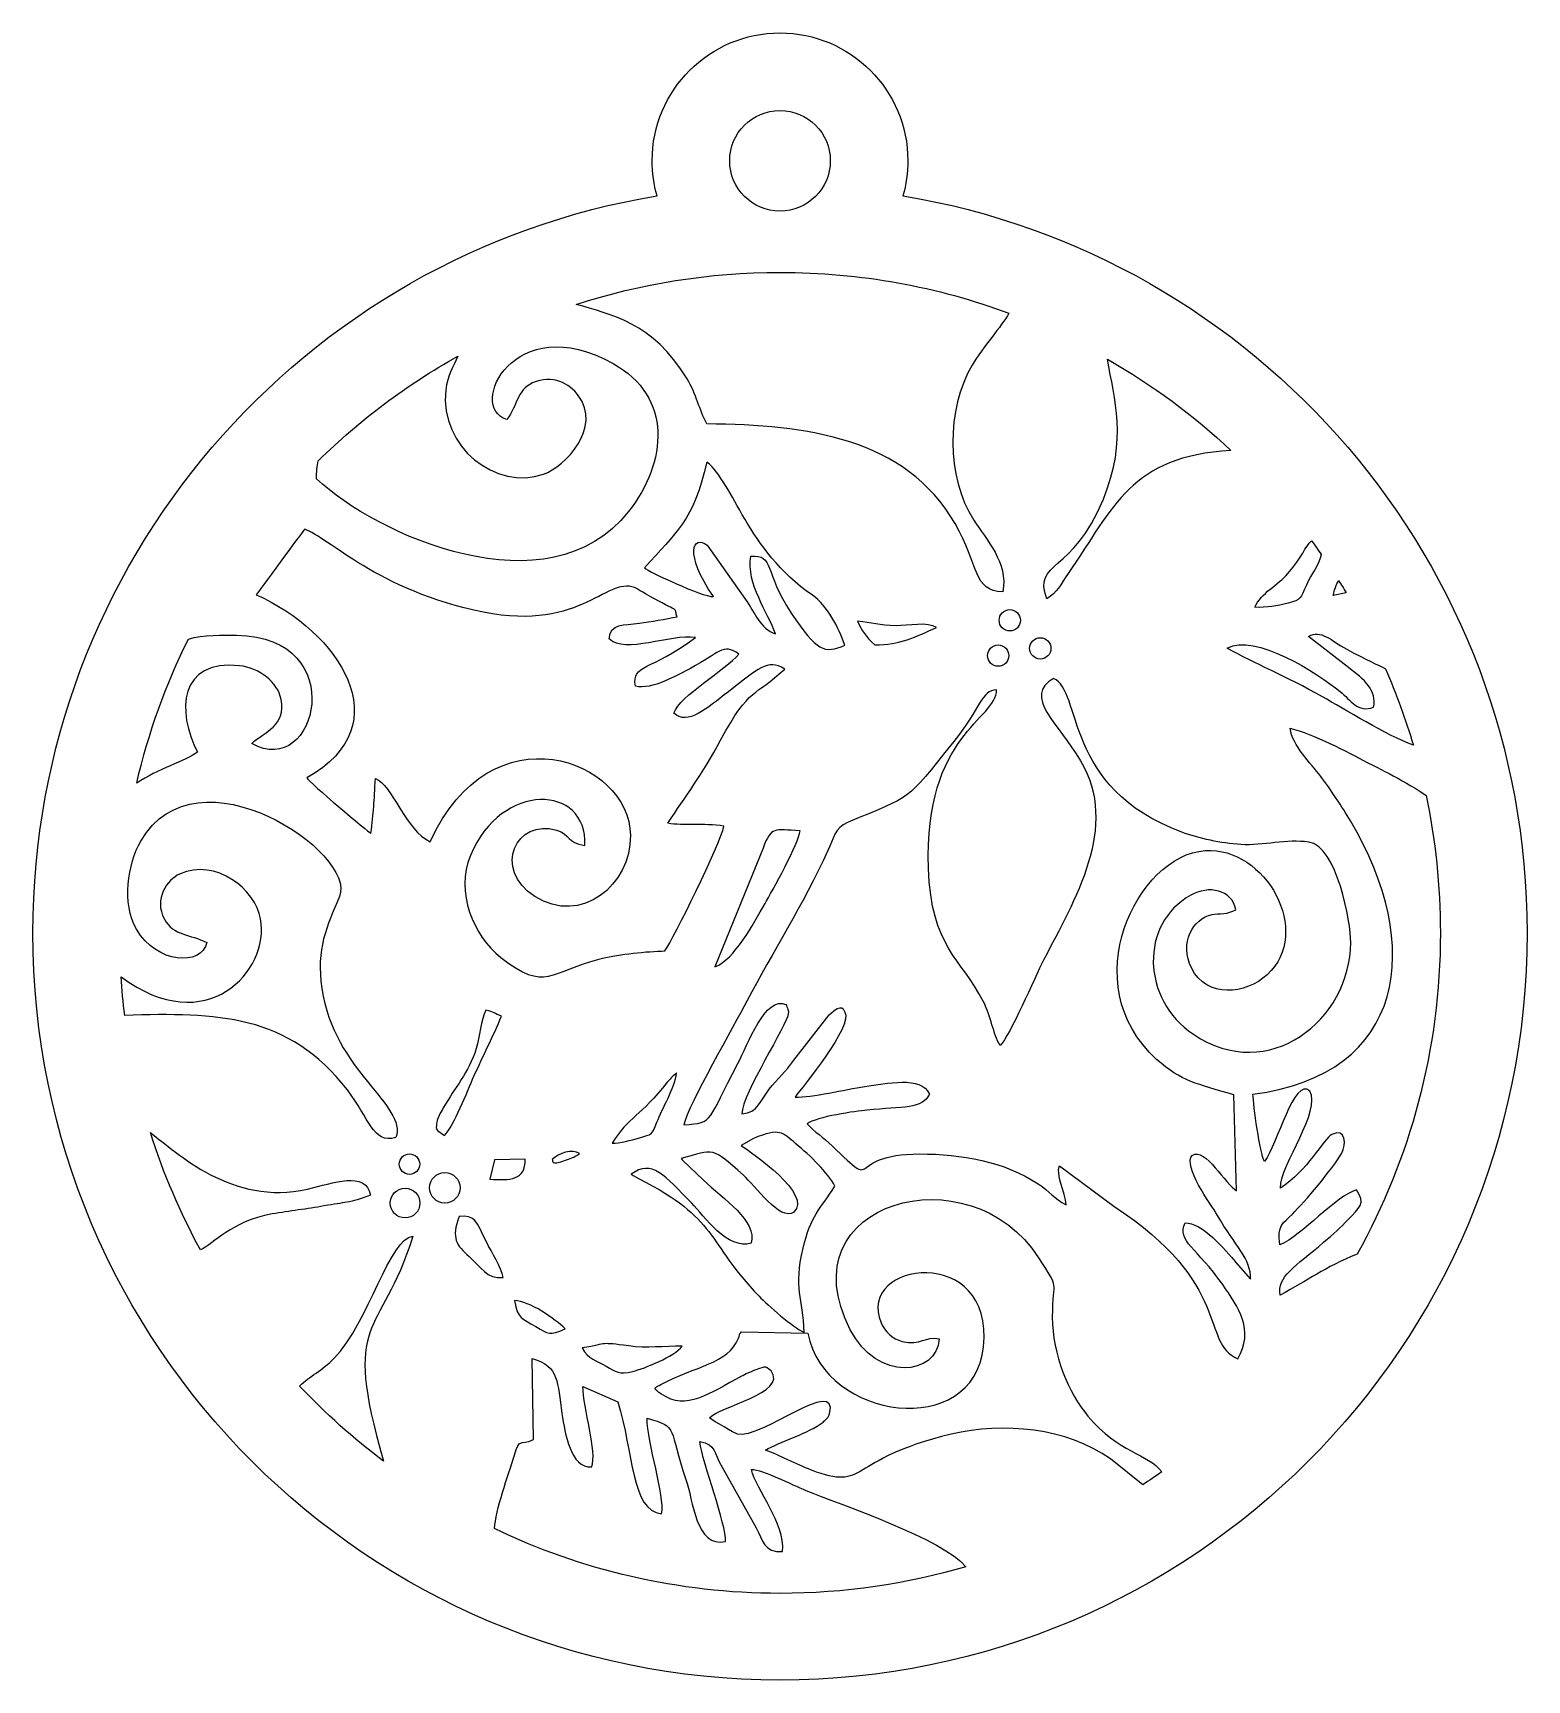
# Model space of a CAD drawing. Header units: centimetres. Extents: x 2 to 128, y -104 to 2.
# Drawn here: x 17.54 to 26.61, y -71.86 to -61.86 of the extents above; entities that cross this region are included whole.
import ezdxf

# ---------------------------------------------------------------- set-up
doc = ezdxf.new("R2010")
doc.units = ezdxf.units.CM
doc.header["$MEASUREMENT"] = 0
doc.layers.add('layer 1', color=7, linetype='Continuous')

msp = doc.modelspace()

# ---------------------------------------------------------------- linework, layer by layer
at = {"layer": 'layer 1', "color": 250}
for points, knots in [([(22.82341, -62.84377), (22.8426, -62.77622), (22.85288, -62.70492), (22.85288, -62.63122), (22.85288, -62.63122), (22.85288, -62.20259), (22.50542, -61.85513), (22.07679, -61.85513), (22.07679, -61.85513), (21.64816, -61.85513), (21.3007, -62.20259), (21.3007, -62.63122), (21.3007, -62.63122), (21.3007, -62.70492), (21.31097, -62.77621), (21.33016, -62.84376), (21.33016, -62.84376), (19.18006, -63.19985), (17.54038, -65.06767), (17.54038, -67.31872), (17.54038, -67.31872), (17.54038, -69.8241), (19.57141, -71.85513), (22.07679, -71.85513), (22.07679, -71.85513), (24.58217, -71.85513), (26.6132, -69.8241), (26.6132, -67.31872), (26.6132, -67.31872), (26.6132, -65.06767), (24.9735, -63.19985), (22.82341, -62.84377)], [0, 0, 0, 0, 0.1111111, 0.1111111, 0.1111111, 0.1111111, 0.2222222, 0.2222222, 0.2222222, 0.2222222, 0.3333333, 0.3333333, 0.3333333, 0.3333333, 0.4444444, 0.4444444, 0.4444444, 0.4444444, 0.5555556, 0.5555556, 0.5555556, 0.5555556, 0.6666667, 0.6666667, 0.6666667, 0.6666667, 0.7777778, 0.7777778, 0.7777778, 0.7777778, 1, 1, 1, 1]), ([(22.07679, -62.93661), (22.24545, -62.93661), (22.38218, -62.79989), (22.38218, -62.63122), (22.38218, -62.63122), (22.38218, -62.46256), (22.24545, -62.32583), (22.07679, -62.32583), (22.07679, -62.32583), (21.90813, -62.32583), (21.7714, -62.46256), (21.7714, -62.63122), (21.7714, -62.63122), (21.7714, -62.79989), (21.90813, -62.93661), (22.07679, -62.93661)], [0, 0, 0, 0, 0.2, 0.2, 0.2, 0.2, 0.4, 0.4, 0.4, 0.4, 0.6, 0.6, 0.6, 0.6, 1, 1, 1, 1]), ([(23.46713, -63.55635), (23.03397, -63.39619), (22.56562, -63.30863), (22.07679, -63.30863), (22.07679, -63.30863), (21.64516, -63.30863), (21.22953, -63.37703), (20.83998, -63.5033), (20.83998, -63.5033), (21.04851, -63.56578), (21.30293, -63.60843), (21.51273, -63.9553), (21.51273, -63.9553), (21.56945, -64.04909), (21.58596, -64.14309), (21.6327, -64.22877), (21.6327, -64.22877), (22.24314, -64.23606), (22.83293, -64.31035), (23.14005, -64.83397), (23.14005, -64.83397), (23.28767, -65.08566), (23.24756, -65.24679), (23.43025, -65.24754), (23.43025, -65.24754), (23.46296, -65.07029), (23.32929, -64.932), (23.25321, -64.8126), (23.25321, -64.8126), (23.08462, -64.54808), (23.08604, -64.13946), (23.24409, -63.87134), (23.24409, -63.87134), (23.30702, -63.76458), (23.4236, -63.6348), (23.46713, -63.55635)], [0, 0, 0, 0, 0.1, 0.1, 0.1, 0.1, 0.2, 0.2, 0.2, 0.2, 0.3, 0.3, 0.3, 0.3, 0.4, 0.4, 0.4, 0.4, 0.5, 0.5, 0.5, 0.5, 0.6, 0.6, 0.6, 0.6, 0.7, 0.7, 0.7, 0.7, 0.8, 0.8, 0.8, 0.8, 1, 1, 1, 1]), ([(20.12107, -63.81738), (19.81044, -63.99131), (19.5253, -64.20528), (19.27269, -64.45244), (19.27269, -64.45244), (19.26518, -64.48447), (19.2618, -64.52041), (19.26253, -64.56227), (19.26253, -64.56227), (19.62523, -64.9037), (20.6693, -65.37647), (21.15707, -64.76038), (21.15707, -64.76038), (21.39222, -64.46336), (21.42536, -64.06301), (21.06411, -63.86206), (21.06411, -63.86206), (20.46014, -63.52615), (20.17432, -64.13012), (20.41757, -64.20136), (20.41757, -64.20136), (20.48389, -64.11905), (20.47726, -64.02401), (20.57388, -63.97981), (20.57388, -63.97981), (20.69534, -63.92421), (20.80055, -63.98682), (20.85217, -64.0557), (20.85217, -64.0557), (20.99834, -64.25074), (20.77362, -64.48728), (20.64114, -64.53399), (20.64114, -64.53399), (20.35374, -64.63533), (20.00828, -64.36976), (20.04702, -64.0232), (20.04702, -64.0232), (20.0569, -63.93466), (20.09485, -63.87701), (20.12107, -63.81738)], [0, 0, 0, 0, 0.0909091, 0.0909091, 0.0909091, 0.0909091, 0.1818182, 0.1818182, 0.1818182, 0.1818182, 0.2727273, 0.2727273, 0.2727273, 0.2727273, 0.3636364, 0.3636364, 0.3636364, 0.3636364, 0.4545455, 0.4545455, 0.4545455, 0.4545455, 0.5454545, 0.5454545, 0.5454545, 0.5454545, 0.6363636, 0.6363636, 0.6363636, 0.6363636, 0.7272727, 0.7272727, 0.7272727, 0.7272727, 0.8181818, 0.8181818, 0.8181818, 0.8181818, 1, 1, 1, 1]), ([(24.8149, -64.38931), (24.58833, -64.17746), (24.33732, -63.99144), (24.06632, -63.83628), (24.06632, -63.83628), (24.10412, -64.08161), (24.19083, -64.31714), (24.04101, -64.68513), (24.04101, -64.68513), (23.85387, -65.14475), (23.61082, -65.05533), (23.69708, -65.29044), (23.69708, -65.29044), (23.76191, -65.25054), (23.77775, -65.20771), (23.82602, -65.13769), (23.82602, -65.13769), (24.10779, -64.72897), (24.20334, -64.42812), (24.8149, -64.38931)], [0, 0, 0, 0, 0.1666667, 0.1666667, 0.1666667, 0.1666667, 0.3333333, 0.3333333, 0.3333333, 0.3333333, 0.5, 0.5, 0.5, 0.5, 0.6666667, 0.6666667, 0.6666667, 0.6666667, 1, 1, 1, 1]), ([(21.6724, -65.2775), (21.60422, -65.27865), (21.2814, -65.12664), (21.25425, -65.10358), (21.25425, -65.10358), (21.44599, -64.88463), (21.5499, -64.82139), (21.6327, -64.46034), (21.6327, -64.46034), (21.79713, -64.59027), (21.87232, -64.98982), (22.27316, -65.26853), (22.27316, -65.26853), (22.36498, -65.33237), (22.43132, -65.46411), (22.47042, -65.57181), (22.47042, -65.57181), (22.34581, -65.62694), (22.30032, -65.60861), (22.14555, -65.3776), (22.14555, -65.3776), (21.97619, -65.12482), (22.04522, -65.01959), (21.89905, -65.03202), (21.89905, -65.03202), (21.8711, -65.19963), (22.00564, -65.37777), (22.04921, -65.50265), (22.04921, -65.50265), (21.95678, -65.47239), (21.92257, -65.37381), (21.86827, -65.29434), (21.86827, -65.29434), (21.86827, -65.29434), (21.63475, -64.96588), (21.63475, -64.96588), (21.63475, -64.96588), (21.54849, -64.89671), (21.49255, -65.01437), (21.6724, -65.2775)], [0, 0, 0, 0, 0.0909091, 0.0909091, 0.0909091, 0.0909091, 0.1818182, 0.1818182, 0.1818182, 0.1818182, 0.2727273, 0.2727273, 0.2727273, 0.2727273, 0.3636364, 0.3636364, 0.3636364, 0.3636364, 0.4545455, 0.4545455, 0.4545455, 0.4545455, 0.5454545, 0.5454545, 0.5454545, 0.5454545, 0.6363636, 0.6363636, 0.6363636, 0.6363636, 0.7272727, 0.7272727, 0.7272727, 0.7272727, 0.8181818, 0.8181818, 0.8181818, 0.8181818, 1, 1, 1, 1]), ([(21.37769, -67.42879), (21.26885, -67.43086), (21.09897, -67.4481), (20.9999, -67.47245), (20.9999, -67.47245), (20.67045, -67.55341), (20.65802, -67.68304), (20.38121, -67.46735), (20.38121, -67.46735), (20.21389, -67.33699), (20.10512, -67.07053), (20.19697, -66.8489), (20.19697, -66.8489), (20.38379, -66.39812), (20.90813, -66.41452), (20.89232, -66.78837), (20.89232, -66.78837), (20.77641, -66.77019), (20.80982, -66.72273), (20.71955, -66.6952), (20.71955, -66.6952), (20.478, -66.62154), (20.32672, -66.93062), (20.58835, -67.09762), (20.58835, -67.09762), (20.86881, -67.27661), (21.17252, -67.02861), (21.16862, -66.72733), (21.16862, -66.72733), (21.16261, -66.26486), (20.32073, -65.94945), (19.95245, -66.7652), (19.95245, -66.7652), (19.80507, -66.70164), (19.72109, -66.41647), (19.61984, -66.38137), (19.61984, -66.38137), (19.61247, -66.52062), (19.60884, -66.58694), (19.59318, -66.71478), (19.59318, -66.71478), (19.57735, -66.70768), (19.22027, -66.40634), (19.20344, -66.37766), (19.20344, -66.37766), (19.78187, -66.05475), (19.39271, -65.48574), (18.89598, -65.26597), (18.89598, -65.26597), (18.89885, -65.26101), (19.18246, -64.8772), (19.19061, -64.86777), (19.19061, -64.86777), (19.33019, -64.91469), (19.63326, -65.24242), (20.27646, -65.3721), (20.27646, -65.3721), (20.87964, -65.4937), (21.03779, -65.13378), (21.20856, -65.23066), (21.20856, -65.23066), (21.26246, -65.26124), (21.28611, -65.27688), (21.33677, -65.30322), (21.33677, -65.30322), (21.47761, -65.37649), (21.43086, -65.34648), (21.45168, -65.3997), (21.45168, -65.3997), (21.38474, -65.41355), (21.29104, -65.42877), (21.22326, -65.43906), (21.22326, -65.43906), (21.12651, -65.45377), (21.04723, -65.43518), (21.03847, -65.53373), (21.03847, -65.53373), (21.13898, -65.62801), (21.4097, -65.50489), (21.56433, -65.52461), (21.56433, -65.52461), (21.28409, -65.73667), (21.17713, -65.68186), (21.19865, -65.82152), (21.19865, -65.82152), (21.29875, -65.84515), (21.45839, -65.75253), (21.53304, -65.71332), (21.53304, -65.71332), (21.7076, -65.62164), (21.72983, -65.55434), (21.82767, -65.62686), (21.82767, -65.62686), (21.74611, -65.72069), (21.46777, -65.8805), (21.43193, -65.98491), (21.43193, -65.98491), (21.51674, -66.06206), (21.6292, -65.9574), (21.76353, -65.85472), (21.76353, -65.85472), (21.94252, -65.7179), (22.00145, -65.64988), (22.10519, -65.71707), (22.10519, -65.71707), (21.9217, -65.88931), (21.8973, -65.8157), (21.71598, -66.14881), (21.71598, -66.14881), (21.6041, -66.35438), (21.50355, -66.4928), (21.39482, -66.65313), (21.39482, -66.65313), (21.49422, -66.66986), (21.60976, -66.65136), (21.73606, -66.67096), (21.73606, -66.67096), (21.71216, -66.78534), (21.43109, -67.35054), (21.37769, -67.42879)], [0, 0, 0, 0, 0.0322581, 0.0322581, 0.0322581, 0.0322581, 0.0645161, 0.0645161, 0.0645161, 0.0645161, 0.0967742, 0.0967742, 0.0967742, 0.0967742, 0.1290323, 0.1290323, 0.1290323, 0.1290323, 0.1612903, 0.1612903, 0.1612903, 0.1612903, 0.1935484, 0.1935484, 0.1935484, 0.1935484, 0.2258065, 0.2258065, 0.2258065, 0.2258065, 0.2580645, 0.2580645, 0.2580645, 0.2580645, 0.2903226, 0.2903226, 0.2903226, 0.2903226, 0.3225806, 0.3225806, 0.3225806, 0.3225806, 0.3548387, 0.3548387, 0.3548387, 0.3548387, 0.3870968, 0.3870968, 0.3870968, 0.3870968, 0.4193548, 0.4193548, 0.4193548, 0.4193548, 0.4516129, 0.4516129, 0.4516129, 0.4516129, 0.483871, 0.483871, 0.483871, 0.483871, 0.516129, 0.516129, 0.516129, 0.516129, 0.5483871, 0.5483871, 0.5483871, 0.5483871, 0.5806452, 0.5806452, 0.5806452, 0.5806452, 0.6129032, 0.6129032, 0.6129032, 0.6129032, 0.6451613, 0.6451613, 0.6451613, 0.6451613, 0.6774194, 0.6774194, 0.6774194, 0.6774194, 0.7096774, 0.7096774, 0.7096774, 0.7096774, 0.7419355, 0.7419355, 0.7419355, 0.7419355, 0.7741935, 0.7741935, 0.7741935, 0.7741935, 0.8064516, 0.8064516, 0.8064516, 0.8064516, 0.8387097, 0.8387097, 0.8387097, 0.8387097, 0.8709677, 0.8709677, 0.8709677, 0.8709677, 0.9032258, 0.9032258, 0.9032258, 0.9032258, 0.9354839, 0.9354839, 0.9354839, 0.9354839, 1, 1, 1, 1]), ([(25.36349, -65.02107), (25.3442, -64.99351), (25.32458, -64.9662), (25.30461, -64.93916), (25.30461, -64.93916), (25.26281, -64.97448), (25.25047, -65.03405), (25.16086, -65.13768), (25.16086, -65.13768), (25.10178, -65.20596), (24.99691, -65.25583), (24.96064, -65.34178), (24.96064, -65.34178), (25.03556, -65.34581), (25.09108, -65.33438), (25.1626, -65.31682), (25.1626, -65.31682), (25.24273, -65.29715), (25.23621, -65.28592), (25.27125, -65.21122), (25.27125, -65.21122), (25.30685, -65.13532), (25.34998, -65.08111), (25.36349, -65.02107)], [0, 0, 0, 0, 0.1428571, 0.1428571, 0.1428571, 0.1428571, 0.2857143, 0.2857143, 0.2857143, 0.2857143, 0.4285714, 0.4285714, 0.4285714, 0.4285714, 0.5714286, 0.5714286, 0.5714286, 0.5714286, 0.7142857, 0.7142857, 0.7142857, 0.7142857, 1, 1, 1, 1]), ([(25.51474, -65.25358), (25.4998, -65.22875), (25.48453, -65.20414), (25.46907, -65.17967), (25.46907, -65.17967), (25.45483, -65.20548), (25.44412, -65.23411), (25.43569, -65.27006), (25.43569, -65.27006), (25.43569, -65.27006), (25.51474, -65.25358), (25.51474, -65.25358)], [0, 0, 0, 0, 0.25, 0.25, 0.25, 0.25, 0.5, 0.5, 0.5, 0.5, 1, 1, 1, 1]), ([(23.47231, -65.48587), (23.50804, -65.48587), (23.537, -65.45691), (23.537, -65.42118), (23.537, -65.42118), (23.537, -65.38544), (23.50804, -65.35648), (23.47231, -65.35648), (23.47231, -65.35648), (23.43658, -65.35648), (23.40761, -65.38544), (23.40761, -65.42118), (23.40761, -65.42118), (23.40761, -65.45691), (23.43658, -65.48587), (23.47231, -65.48587)], [0, 0, 0, 0, 0.2, 0.2, 0.2, 0.2, 0.4, 0.4, 0.4, 0.4, 0.6, 0.6, 0.6, 0.6, 1, 1, 1, 1]), ([(22.65277, -65.56972), (22.59738, -65.51969), (22.57298, -65.48661), (22.54821, -65.42636), (22.54821, -65.42636), (22.63491, -65.4348), (22.67913, -65.45383), (22.78127, -65.45398), (22.78127, -65.45398), (22.85595, -65.45409), (22.97471, -65.42879), (23.02661, -65.46447), (23.02661, -65.46447), (22.90392, -65.52092), (22.80235, -65.5711), (22.65277, -65.56972)], [0, 0, 0, 0, 0.2, 0.2, 0.2, 0.2, 0.4, 0.4, 0.4, 0.4, 0.6, 0.6, 0.6, 0.6, 1, 1, 1, 1]), ([(25.92262, -66.18011), (25.8755, -66.02077), (25.81878, -65.86556), (25.75309, -65.71516), (25.75309, -65.71516), (25.70799, -65.69104), (25.63863, -65.6628), (25.51878, -65.59683), (25.51878, -65.59683), (25.41814, -65.54144), (25.36287, -65.47516), (25.28559, -65.5186), (25.28559, -65.5186), (25.28559, -65.5186), (25.52085, -65.70213), (25.52085, -65.70213), (25.52085, -65.70213), (25.62996, -65.78203), (25.70314, -65.85129), (25.68068, -65.94873), (25.68068, -65.94873), (25.58642, -65.98438), (25.54154, -65.9058), (25.47782, -65.85331), (25.47782, -65.85331), (25.34298, -65.74224), (24.95627, -65.49522), (24.79289, -65.59075), (24.79289, -65.59075), (24.96288, -65.68529), (25.14553, -65.75852), (25.37173, -65.88622), (25.37173, -65.88622), (25.50006, -65.95867), (25.76395, -66.122), (25.92262, -66.18011)], [0, 0, 0, 0, 0.1, 0.1, 0.1, 0.1, 0.2, 0.2, 0.2, 0.2, 0.3, 0.3, 0.3, 0.3, 0.4, 0.4, 0.4, 0.4, 0.5, 0.5, 0.5, 0.5, 0.6, 0.6, 0.6, 0.6, 0.7, 0.7, 0.7, 0.7, 0.8, 0.8, 0.8, 0.8, 1, 1, 1, 1]), ([(18.4846, -65.53497), (18.34779, -65.80986), (18.2415, -66.10263), (18.17041, -66.4089), (18.17041, -66.4089), (18.29751, -66.32469), (18.46493, -66.27498), (18.53893, -66.2223), (18.53893, -66.2223), (18.41232, -65.97161), (18.42713, -65.65721), (18.79419, -65.69706), (18.79419, -65.69706), (18.91439, -65.7101), (19.0263, -65.79514), (19.04763, -65.90112), (19.04763, -65.90112), (19.07985, -66.06106), (18.94363, -66.10017), (18.86942, -66.16817), (18.86942, -66.16817), (19.26113, -66.39775), (19.4788, -65.52107), (18.77608, -65.51103), (18.77608, -65.51103), (18.70278, -65.50998), (18.56939, -65.50931), (18.4846, -65.53497)], [0, 0, 0, 0, 0.125, 0.125, 0.125, 0.125, 0.25, 0.25, 0.25, 0.25, 0.375, 0.375, 0.375, 0.375, 0.5, 0.5, 0.5, 0.5, 0.625, 0.625, 0.625, 0.625, 0.75, 0.75, 0.75, 0.75, 1, 1, 1, 1]), ([(23.40165, -65.70029), (23.43738, -65.70029), (23.46634, -65.67133), (23.46634, -65.6356), (23.46634, -65.6356), (23.46634, -65.59987), (23.43738, -65.57091), (23.40165, -65.57091), (23.40165, -65.57091), (23.36591, -65.57091), (23.33695, -65.59987), (23.33695, -65.6356), (23.33695, -65.6356), (23.33695, -65.67133), (23.36591, -65.70029), (23.40165, -65.70029)], [0, 0, 0, 0, 0.2, 0.2, 0.2, 0.2, 0.4, 0.4, 0.4, 0.4, 0.6, 0.6, 0.6, 0.6, 1, 1, 1, 1]), ([(23.65749, -65.65643), (23.69322, -65.65643), (23.72219, -65.62747), (23.72219, -65.59174), (23.72219, -65.59174), (23.72219, -65.55601), (23.69322, -65.52705), (23.65749, -65.52705), (23.65749, -65.52705), (23.62176, -65.52705), (23.5928, -65.55601), (23.5928, -65.59174), (23.5928, -65.59174), (23.5928, -65.62747), (23.62176, -65.65643), (23.65749, -65.65643)], [0, 0, 0, 0, 0.2, 0.2, 0.2, 0.2, 0.4, 0.4, 0.4, 0.4, 0.6, 0.6, 0.6, 0.6, 1, 1, 1, 1]), ([(21.87507, -67.7341), (22.03343, -67.43078), (22.2142, -67.15812), (22.36753, -66.81823), (22.36753, -66.81823), (22.39843, -66.74977), (22.41103, -66.68068), (22.48701, -66.64846), (22.48701, -66.64846), (22.89509, -66.47528), (22.82724, -66.53534), (23.13148, -66.15732), (23.13148, -66.15732), (23.29792, -65.95052), (23.29848, -65.84724), (23.39225, -65.84308), (23.39225, -65.84308), (23.39208, -66.02421), (22.95159, -66.10979), (22.97849, -66.92604), (22.97849, -66.92604), (22.99432, -67.40672), (23.1761, -67.47138), (23.31086, -67.73284), (23.31086, -67.73284), (23.36043, -67.82903), (23.36834, -67.92906), (23.4136, -68.00318), (23.4136, -68.00318), (23.47206, -67.94421), (23.62096, -67.59375), (23.67901, -67.48107), (23.67901, -67.48107), (23.86173, -67.12633), (24.14107, -66.67359), (23.90163, -66.27394), (23.90163, -66.27394), (23.76505, -66.04593), (23.54833, -65.88195), (23.7376, -65.7742), (23.7376, -65.7742), (23.91514, -65.8469), (23.79036, -66.43786), (24.51704, -66.70743), (24.51704, -66.70743), (24.62275, -66.74664), (24.75345, -66.77469), (24.87469, -66.78244), (24.87469, -66.78244), (25.01174, -66.79122), (25.15369, -66.74837), (25.28787, -66.76761), (25.28787, -66.76761), (25.45875, -66.79212), (25.54331, -67.25462), (25.54263, -67.37707), (25.54263, -67.37707), (25.54, -67.84899), (25.04426, -68.24138), (24.58694, -67.93464), (24.58694, -67.93464), (24.27185, -67.72332), (24.25872, -67.26491), (24.57089, -67.08944), (24.57089, -67.08944), (24.67798, -67.02925), (24.82158, -67.05461), (24.84406, -67.1786), (24.84406, -67.1786), (24.80208, -67.20727), (24.73889, -67.19955), (24.70008, -67.20742), (24.70008, -67.20742), (24.58434, -67.23084), (24.50052, -67.38289), (24.57545, -67.53201), (24.57545, -67.53201), (24.66958, -67.71932), (24.90608, -67.69227), (25.03489, -67.57306), (25.03489, -67.57306), (25.31404, -67.31468), (25.02651, -66.79447), (24.65857, -66.81915), (24.65857, -66.81915), (24.24666, -66.84678), (23.85924, -67.62996), (24.3633, -68.08666), (24.3633, -68.08666), (24.51321, -68.22245), (24.61043, -68.23507), (24.83164, -68.30241), (24.83164, -68.30241), (24.83164, -68.30241), (24.84945, -68.88406), (24.84945, -68.88406), (24.84945, -68.88406), (24.78288, -68.8492), (24.65814, -68.61782), (24.58052, -68.6695), (24.58052, -68.6695), (24.51951, -68.73458), (24.69271, -68.96362), (24.73322, -69.03371), (24.73322, -69.03371), (24.84071, -69.21968), (24.93753, -69.29915), (24.93468, -69.42143), (24.93468, -69.42143), (24.93468, -69.42143), (24.84406, -69.31997), (24.84406, -69.31997), (24.84406, -69.31997), (24.78382, -69.24459), (24.63359, -69.07115), (24.53692, -69.08011), (24.53692, -69.08011), (24.48435, -69.18784), (24.61066, -69.23527), (24.76491, -69.45365), (24.76491, -69.45365), (24.85945, -69.58751), (24.95921, -69.73576), (24.8563, -69.90413), (24.8563, -69.90413), (24.62899, -69.81137), (24.82708, -69.44993), (24.1032, -68.97805), (24.1032, -68.97805), (24.1032, -68.97805), (23.77368, -68.73335), (23.77368, -68.73335), (23.77368, -68.73335), (23.74975, -68.78333), (23.80737, -68.89134), (23.81457, -68.96982), (23.81457, -68.96982), (23.74063, -68.93231), (23.71482, -68.88857), (23.64389, -68.84172), (23.64389, -68.84172), (23.43918, -68.70652), (23.17715, -68.66104), (22.92563, -68.66104), (22.92563, -68.66104), (22.45693, -68.66104), (22.69403, -68.90525), (22.39406, -68.61224), (22.39406, -68.61224), (22.33932, -68.55879), (22.28565, -68.5271), (22.24243, -68.47775), (22.24243, -68.47775), (22.29574, -68.4357), (22.54088, -68.40098), (22.60415, -68.39482), (22.60415, -68.39482), (22.8243, -68.37342), (22.94045, -68.39067), (22.98426, -68.2973), (22.98426, -68.2973), (22.93337, -68.18418), (22.72305, -68.23392), (22.59118, -68.25218), (22.59118, -68.25218), (22.47232, -68.26865), (22.27027, -68.31872), (22.1684, -68.31546), (22.1684, -68.31546), (22.21181, -68.25726), (22.52456, -67.88247), (22.46972, -67.80021), (22.46972, -67.80021), (22.46504, -67.79492), (22.45821, -67.73206), (22.37512, -67.81709), (22.37512, -67.81709), (22.37512, -67.81709), (22.1613, -68.09252), (22.1613, -68.09252), (22.1613, -68.09252), (22.1119, -68.15927), (22.06069, -68.20543), (22.01155, -68.26744), (22.01155, -68.26744), (21.96259, -68.32925), (21.94353, -68.41274), (21.84521, -68.4172), (21.84521, -68.4172), (21.84692, -68.29436), (22.12351, -67.87493), (22.12718, -67.80705), (22.12718, -67.80705), (22.12739, -67.80323), (22.12761, -67.79979), (22.12785, -67.79671), (22.12785, -67.79671), (22.12541, -67.78975), (22.12246, -67.78008), (22.11894, -67.76703), (22.11894, -67.76703), (22.11808, -67.76397), (22.11563, -67.75776), (22.11297, -67.75369), (22.11297, -67.75369), (21.98699, -67.69487), (21.8817, -67.99928), (21.82058, -68.1124), (21.82058, -68.1124), (21.62969, -68.46577), (21.68314, -68.47161), (21.49226, -68.48396), (21.49226, -68.48396), (21.52022, -68.36281), (21.80086, -67.87625), (21.87507, -67.7341)], [0, 0, 0, 0, 0.0181818, 0.0181818, 0.0181818, 0.0181818, 0.0363636, 0.0363636, 0.0363636, 0.0363636, 0.0545455, 0.0545455, 0.0545455, 0.0545455, 0.0727273, 0.0727273, 0.0727273, 0.0727273, 0.0909091, 0.0909091, 0.0909091, 0.0909091, 0.1090909, 0.1090909, 0.1090909, 0.1090909, 0.1272727, 0.1272727, 0.1272727, 0.1272727, 0.1454545, 0.1454545, 0.1454545, 0.1454545, 0.1636364, 0.1636364, 0.1636364, 0.1636364, 0.1818182, 0.1818182, 0.1818182, 0.1818182, 0.2, 0.2, 0.2, 0.2, 0.2181818, 0.2181818, 0.2181818, 0.2181818, 0.2363636, 0.2363636, 0.2363636, 0.2363636, 0.2545455, 0.2545455, 0.2545455, 0.2545455, 0.2727273, 0.2727273, 0.2727273, 0.2727273, 0.2909091, 0.2909091, 0.2909091, 0.2909091, 0.3090909, 0.3090909, 0.3090909, 0.3090909, 0.3272727, 0.3272727, 0.3272727, 0.3272727, 0.3454545, 0.3454545, 0.3454545, 0.3454545, 0.3636364, 0.3636364, 0.3636364, 0.3636364, 0.3818182, 0.3818182, 0.3818182, 0.3818182, 0.4, 0.4, 0.4, 0.4, 0.4181818, 0.4181818, 0.4181818, 0.4181818, 0.4363636, 0.4363636, 0.4363636, 0.4363636, 0.4545455, 0.4545455, 0.4545455, 0.4545455, 0.4727273, 0.4727273, 0.4727273, 0.4727273, 0.4909091, 0.4909091, 0.4909091, 0.4909091, 0.5090909, 0.5090909, 0.5090909, 0.5090909, 0.5272727, 0.5272727, 0.5272727, 0.5272727, 0.5454545, 0.5454545, 0.5454545, 0.5454545, 0.5636364, 0.5636364, 0.5636364, 0.5636364, 0.5818182, 0.5818182, 0.5818182, 0.5818182, 0.6, 0.6, 0.6, 0.6, 0.6181818, 0.6181818, 0.6181818, 0.6181818, 0.6363636, 0.6363636, 0.6363636, 0.6363636, 0.6545455, 0.6545455, 0.6545455, 0.6545455, 0.6727273, 0.6727273, 0.6727273, 0.6727273, 0.6909091, 0.6909091, 0.6909091, 0.6909091, 0.7090909, 0.7090909, 0.7090909, 0.7090909, 0.7272727, 0.7272727, 0.7272727, 0.7272727, 0.7454545, 0.7454545, 0.7454545, 0.7454545, 0.7636364, 0.7636364, 0.7636364, 0.7636364, 0.7818182, 0.7818182, 0.7818182, 0.7818182, 0.8, 0.8, 0.8, 0.8, 0.8181818, 0.8181818, 0.8181818, 0.8181818, 0.8363636, 0.8363636, 0.8363636, 0.8363636, 0.8545455, 0.8545455, 0.8545455, 0.8545455, 0.8727273, 0.8727273, 0.8727273, 0.8727273, 0.8909091, 0.8909091, 0.8909091, 0.8909091, 0.9090909, 0.9090909, 0.9090909, 0.9090909, 0.9272727, 0.9272727, 0.9272727, 0.9272727, 0.9454545, 0.9454545, 0.9454545, 0.9454545, 0.9636364, 0.9636364, 0.9636364, 0.9636364, 1, 1, 1, 1]), ([(25.58131, -69.26875), (25.90322, -68.69149), (26.08688, -68.0266), (26.08688, -67.31872), (26.08688, -67.31872), (26.08688, -67.03286), (26.05676, -66.75407), (25.99988, -66.48516), (25.99988, -66.48516), (25.89826, -66.40942), (25.6904, -66.30971), (25.64317, -66.28408), (25.64317, -66.28408), (25.52202, -66.21829), (25.31519, -66.11142), (25.17437, -66.07623), (25.17437, -66.07623), (25.18673, -66.18283), (25.29965, -66.28791), (25.36022, -66.36877), (25.36022, -66.36877), (25.42062, -66.44944), (25.49084, -66.55405), (25.54088, -66.63825), (25.54088, -66.63825), (25.99053, -67.39521), (25.88152, -68.1773), (24.94872, -68.2984), (24.94872, -68.2984), (24.95143, -68.36639), (24.99049, -68.65795), (25.01868, -68.70595), (25.01868, -68.70595), (25.10024, -68.6015), (25.19497, -68.19301), (25.29341, -68.27927), (25.29341, -68.27927), (25.36666, -68.4014), (25.11776, -68.71633), (25.11501, -68.86828), (25.11501, -68.86828), (25.27918, -68.7676), (25.37906, -68.56518), (25.42812, -68.54247), (25.42812, -68.54247), (25.51611, -68.50181), (25.51616, -68.60451), (25.48752, -68.65535), (25.48752, -68.65535), (25.43127, -68.75518), (25.26266, -68.95156), (25.18803, -69.02609), (25.18803, -69.02609), (25.13164, -69.08239), (25.09341, -69.09228), (25.11261, -69.21363), (25.11261, -69.21363), (25.24465, -69.15414), (25.45798, -68.91478), (25.57694, -68.87912), (25.57694, -68.87912), (25.63595, -68.9622), (25.59454, -68.98725), (25.52751, -69.05871), (25.52751, -69.05871), (25.47907, -69.11037), (25.43822, -69.14581), (25.37764, -69.19757), (25.37764, -69.19757), (25.2061, -69.34414), (25.09327, -69.40483), (25.11392, -69.51855), (25.11392, -69.51855), (25.28605, -69.42683), (25.38027, -69.35144), (25.58131, -69.26875)], [0, 0, 0, 0, 0.05, 0.05, 0.05, 0.05, 0.1, 0.1, 0.1, 0.1, 0.15, 0.15, 0.15, 0.15, 0.2, 0.2, 0.2, 0.2, 0.25, 0.25, 0.25, 0.25, 0.3, 0.3, 0.3, 0.3, 0.35, 0.35, 0.35, 0.35, 0.4, 0.4, 0.4, 0.4, 0.45, 0.45, 0.45, 0.45, 0.5, 0.5, 0.5, 0.5, 0.55, 0.55, 0.55, 0.55, 0.6, 0.6, 0.6, 0.6, 0.65, 0.65, 0.65, 0.65, 0.7, 0.7, 0.7, 0.7, 0.75, 0.75, 0.75, 0.75, 0.8, 0.8, 0.8, 0.8, 0.85, 0.85, 0.85, 0.85, 0.9, 0.9, 0.9, 0.9, 1, 1, 1, 1]), ([(18.07574, -67.58544), (18.08093, -67.66413), (18.08816, -67.74227), (18.0978, -67.81967), (18.0978, -67.81967), (18.65832, -67.80234), (19.09159, -67.81112), (19.44999, -68.2723), (19.44999, -68.2723), (19.58348, -68.44411), (19.60247, -68.60026), (19.74404, -68.56205), (19.74404, -68.56205), (19.81623, -68.36763), (19.36737, -68.1573), (19.29437, -67.65632), (19.29437, -67.65632), (19.25916, -67.41465), (19.32414, -67.28256), (19.40153, -67.09804), (19.40153, -67.09804), (19.51183, -66.83504), (18.53554, -66.17352), (18.19586, -66.76111), (18.19586, -66.76111), (18.11586, -66.89951), (18.07811, -67.14022), (18.1696, -67.29675), (18.1696, -67.29675), (18.29285, -67.50758), (18.56281, -67.52259), (18.5964, -67.37707), (18.5964, -67.37707), (18.4952, -67.32586), (18.3935, -67.33758), (18.33839, -67.2355), (18.33839, -67.2355), (18.27186, -67.11226), (18.35746, -66.99432), (18.4308, -66.96163), (18.4308, -66.96163), (18.65373, -66.86223), (18.89105, -67.05617), (18.92309, -67.23386), (18.92309, -67.23386), (18.98023, -67.55079), (18.59269, -67.97098), (18.07574, -67.58544)], [0, 0, 0, 0, 0.0769231, 0.0769231, 0.0769231, 0.0769231, 0.1538462, 0.1538462, 0.1538462, 0.1538462, 0.2307692, 0.2307692, 0.2307692, 0.2307692, 0.3076923, 0.3076923, 0.3076923, 0.3076923, 0.3846154, 0.3846154, 0.3846154, 0.3846154, 0.4615385, 0.4615385, 0.4615385, 0.4615385, 0.5384615, 0.5384615, 0.5384615, 0.5384615, 0.6153846, 0.6153846, 0.6153846, 0.6153846, 0.6923077, 0.6923077, 0.6923077, 0.6923077, 0.7692308, 0.7692308, 0.7692308, 0.7692308, 0.8461538, 0.8461538, 0.8461538, 0.8461538, 1, 1, 1, 1]), ([(21.68203, -67.52534), (21.68203, -67.52534), (21.97426, -66.80502), (21.97426, -66.80502), (21.97426, -66.80502), (22.02431, -66.66841), (22.03904, -66.69238), (22.19866, -66.69925), (22.19866, -66.69925), (22.19513, -66.76894), (22.02517, -67.07307), (21.98591, -67.1405), (21.98591, -67.1405), (21.91183, -67.26768), (21.80219, -67.47869), (21.68203, -67.52534)], [0, 0, 0, 0, 0.2, 0.2, 0.2, 0.2, 0.4, 0.4, 0.4, 0.4, 0.6, 0.6, 0.6, 0.6, 1, 1, 1, 1]), ([(20.38549, -67.82476), (20.33675, -67.94278), (20.27161, -68.07039), (20.21852, -68.18881), (20.21852, -68.18881), (20.17711, -68.28123), (20.09742, -68.4904), (20.03865, -68.54897), (20.03865, -68.54897), (19.97879, -68.50675), (19.99051, -68.51472), (19.99063, -68.47992), (19.99063, -68.47992), (19.99074, -68.45337), (20.0204, -68.40113), (20.03138, -68.38193), (20.03138, -68.38193), (20.10437, -68.25444), (20.1848, -68.17092), (20.23224, -68.02104), (20.23224, -68.02104), (20.25519, -67.94856), (20.26006, -67.84761), (20.29126, -67.78783), (20.29126, -67.78783), (20.3415, -67.8011), (20.34123, -67.80776), (20.38549, -67.82476)], [0, 0, 0, 0, 0.125, 0.125, 0.125, 0.125, 0.25, 0.25, 0.25, 0.25, 0.375, 0.375, 0.375, 0.375, 0.5, 0.5, 0.5, 0.5, 0.625, 0.625, 0.625, 0.625, 0.75, 0.75, 0.75, 0.75, 1, 1, 1, 1]), ([(21.05682, -68.59502), (21.15852, -68.4364), (21.23055, -68.43022), (21.39263, -68.22593), (21.39263, -68.22593), (21.41728, -68.19483), (21.42933, -68.18588), (21.44886, -68.16909), (21.44886, -68.16909), (21.43725, -68.26246), (21.36132, -68.385), (21.32958, -68.46811), (21.32958, -68.46811), (21.2986, -68.54928), (21.30141, -68.53974), (21.2239, -68.56218), (21.2239, -68.56218), (21.16781, -68.5784), (21.10809, -68.59753), (21.05682, -68.59502)], [0, 0, 0, 0, 0.1666667, 0.1666667, 0.1666667, 0.1666667, 0.3333333, 0.3333333, 0.3333333, 0.3333333, 0.5, 0.5, 0.5, 0.5, 0.6666667, 0.6666667, 0.6666667, 0.6666667, 1, 1, 1, 1]), ([(18.25363, -68.53166), (18.33229, -68.77981), (18.43438, -69.01753), (18.55741, -69.24216), (18.55741, -69.24216), (18.64514, -69.206), (18.73631, -69.07161), (18.99367, -69.02545), (18.99367, -69.02545), (19.0985, -69.00663), (19.20597, -68.99525), (19.3078, -68.9765), (19.3078, -68.9765), (19.43413, -68.9532), (19.46298, -68.9608), (19.59007, -68.91079), (19.59007, -68.91079), (19.56006, -68.76039), (19.36449, -68.83855), (19.20821, -68.87418), (19.20821, -68.87418), (18.74859, -68.97898), (18.41506, -68.65135), (18.25363, -68.53166)], [0, 0, 0, 0, 0.1428571, 0.1428571, 0.1428571, 0.1428571, 0.2857143, 0.2857143, 0.2857143, 0.2857143, 0.4285714, 0.4285714, 0.4285714, 0.4285714, 0.5714286, 0.5714286, 0.5714286, 0.5714286, 0.7142857, 0.7142857, 0.7142857, 0.7142857, 1, 1, 1, 1]), ([(21.47753, -68.68964), (21.67675, -68.62943), (21.66034, -68.61754), (21.85517, -68.79019), (21.85517, -68.79019), (21.92206, -68.84948), (22.08147, -69.07625), (22.16007, -69.01372), (22.16007, -69.01372), (22.27992, -68.90956), (21.90376, -68.6516), (21.8407, -68.60906), (21.8407, -68.60906), (21.8407, -68.60906), (21.91493, -68.56672), (21.91493, -68.56672), (21.91493, -68.56672), (22.08025, -68.50114), (22.0888, -68.52938), (22.17281, -68.59896), (22.17281, -68.59896), (22.26292, -68.67357), (22.36687, -68.7735), (22.40994, -68.85666), (22.40994, -68.85666), (22.3195, -68.9983), (22.26337, -69.03471), (22.21676, -69.23297), (22.21676, -69.23297), (22.15862, -69.48034), (22.21714, -69.5328), (22.22273, -69.7441), (22.22273, -69.7441), (22.15536, -69.71261), (22.00255, -69.5799), (21.95005, -69.52524), (21.95005, -69.52524), (21.62501, -69.18677), (21.70294, -69.0546), (21.22071, -68.81178), (21.22071, -68.81178), (21.22071, -68.81178), (21.18542, -68.79179), (21.18542, -68.79179), (21.18542, -68.79179), (21.1829, -68.7903), (21.17755, -68.7872), (21.17389, -68.78448), (21.17389, -68.78448), (21.297, -68.69013), (21.37559, -68.79196), (21.54087, -68.96027), (21.54087, -68.96027), (21.6169, -69.0377), (21.75856, -69.24815), (21.90235, -69.20229), (21.90235, -69.20229), (21.94071, -69.06788), (21.73279, -68.93379), (21.61004, -68.81902), (21.61004, -68.81902), (21.61004, -68.81902), (21.48697, -68.701), (21.48697, -68.701), (21.48697, -68.701), (21.48475, -68.69851), (21.48045, -68.69361), (21.47753, -68.68964)], [0, 0, 0, 0, 0.0555556, 0.0555556, 0.0555556, 0.0555556, 0.1111111, 0.1111111, 0.1111111, 0.1111111, 0.1666667, 0.1666667, 0.1666667, 0.1666667, 0.2222222, 0.2222222, 0.2222222, 0.2222222, 0.2777778, 0.2777778, 0.2777778, 0.2777778, 0.3333333, 0.3333333, 0.3333333, 0.3333333, 0.3888889, 0.3888889, 0.3888889, 0.3888889, 0.4444444, 0.4444444, 0.4444444, 0.4444444, 0.5, 0.5, 0.5, 0.5, 0.5555556, 0.5555556, 0.5555556, 0.5555556, 0.6111111, 0.6111111, 0.6111111, 0.6111111, 0.6666667, 0.6666667, 0.6666667, 0.6666667, 0.7222222, 0.7222222, 0.7222222, 0.7222222, 0.7777778, 0.7777778, 0.7777778, 0.7777778, 0.8333333, 0.8333333, 0.8333333, 0.8333333, 0.8888889, 0.8888889, 0.8888889, 0.8888889, 1, 1, 1, 1]), ([(19.82708, -68.78482), (19.86131, -68.78482), (19.88906, -68.75706), (19.88906, -68.72283), (19.88906, -68.72283), (19.88906, -68.6886), (19.86131, -68.66085), (19.82708, -68.66085), (19.82708, -68.66085), (19.79285, -68.66085), (19.7651, -68.6886), (19.7651, -68.72283), (19.7651, -68.72283), (19.7651, -68.75706), (19.79285, -68.78482), (19.82708, -68.78482)], [0, 0, 0, 0, 0.2, 0.2, 0.2, 0.2, 0.4, 0.4, 0.4, 0.4, 0.6, 0.6, 0.6, 0.6, 1, 1, 1, 1]), ([(20.34345, -68.69704), (20.34345, -68.69704), (20.52887, -68.69192), (20.52887, -68.69192), (20.52887, -68.69192), (20.53393, -68.82352), (20.43513, -68.82092), (20.31523, -68.81406), (20.31523, -68.81406), (20.31523, -68.81406), (20.34345, -68.69704), (20.34345, -68.69704)], [0, 0, 0, 0, 0.25, 0.25, 0.25, 0.25, 0.5, 0.5, 0.5, 0.5, 1, 1, 1, 1]), ([(20.69423, -68.69427), (20.73351, -68.65543), (20.8154, -68.62807), (20.85973, -68.65818), (20.85973, -68.65818), (20.83966, -68.67426), (20.81065, -68.68728), (20.78075, -68.6975), (20.78075, -68.6975), (20.6704, -68.73534), (20.70399, -68.70132), (20.69423, -68.69427)], [0, 0, 0, 0, 0.25, 0.25, 0.25, 0.25, 0.5, 0.5, 0.5, 0.5, 1, 1, 1, 1]), ([(24.27941, -70.66991), (24.31828, -70.64432), (24.3568, -70.61827), (24.3947, -70.59138), (24.3947, -70.59138), (24.30902, -70.47608), (24.13571, -70.47881), (23.94692, -70.25293), (23.94692, -70.25293), (23.83013, -70.1132), (23.73037, -69.88026), (23.73022, -69.65057), (23.73022, -69.65057), (23.73005, -69.40585), (23.78005, -69.49992), (23.64671, -69.29082), (23.64671, -69.29082), (23.23237, -68.64105), (22.1021, -68.94804), (22.50386, -69.72874), (22.50386, -69.72874), (22.66694, -70.04564), (23.03034, -70.00741), (23.04351, -69.7837), (23.04351, -69.7837), (22.9608, -69.76572), (22.93064, -69.82492), (22.81852, -69.79894), (22.81852, -69.79894), (22.76224, -69.7859), (22.71105, -69.73562), (22.69072, -69.68695), (22.69072, -69.68695), (22.53352, -69.31061), (23.37895, -69.20401), (23.31265, -69.83181), (23.31265, -69.83181), (23.25291, -70.39745), (22.35078, -70.2809), (22.24604, -69.74984), (22.24604, -69.74984), (22.24604, -69.74984), (21.84302, -69.74033), (21.84302, -69.74033), (21.84302, -69.74033), (21.81991, -69.76921), (21.84113, -69.74183), (21.82514, -69.78006), (21.82514, -69.78006), (21.75974, -69.93665), (21.56695, -69.94577), (21.35343, -70.06071), (21.35343, -70.06071), (21.31912, -70.07916), (21.33884, -70.06644), (21.31695, -70.08362), (21.31695, -70.08362), (21.33963, -70.10972), (21.30546, -70.08311), (21.35789, -70.11921), (21.35789, -70.11921), (21.51039, -70.22419), (21.6428, -70.11407), (21.84376, -70.01105), (21.84376, -70.01105), (21.85868, -70.0034), (21.90863, -69.97817), (21.93078, -69.97122), (21.93078, -69.97122), (21.9985, -69.94993), (21.97773, -69.94659), (22.02235, -69.97757), (22.02235, -69.97757), (22.1268, -70.11386), (21.70514, -70.19324), (21.64834, -70.26406), (21.64834, -70.26406), (21.67474, -70.28275), (21.80114, -70.35702), (21.81809, -70.36197), (21.81809, -70.36197), (21.95165, -70.40105), (22.43428, -70.00189), (22.37823, -70.23825), (22.37823, -70.23825), (22.37339, -70.25867), (22.35264, -70.27708), (22.33812, -70.28878), (22.33812, -70.28878), (22.25465, -70.356), (22.07171, -70.40847), (21.98837, -70.45942), (21.98837, -70.45942), (22.07297, -70.48888), (22.17486, -70.54467), (22.26731, -70.58047), (22.26731, -70.58047), (22.61046, -70.71346), (22.47321, -70.51637), (23.11535, -70.36267), (23.11535, -70.36267), (23.43493, -70.28616), (23.81692, -70.32505), (24.08437, -70.51283), (24.08437, -70.51283), (24.08437, -70.51283), (24.27941, -70.66991), (24.27941, -70.66991)], [0, 0, 0, 0, 0.0357143, 0.0357143, 0.0357143, 0.0357143, 0.0714286, 0.0714286, 0.0714286, 0.0714286, 0.1071429, 0.1071429, 0.1071429, 0.1071429, 0.1428571, 0.1428571, 0.1428571, 0.1428571, 0.1785714, 0.1785714, 0.1785714, 0.1785714, 0.2142857, 0.2142857, 0.2142857, 0.2142857, 0.25, 0.25, 0.25, 0.25, 0.2857143, 0.2857143, 0.2857143, 0.2857143, 0.3214286, 0.3214286, 0.3214286, 0.3214286, 0.3571429, 0.3571429, 0.3571429, 0.3571429, 0.3928571, 0.3928571, 0.3928571, 0.3928571, 0.4285714, 0.4285714, 0.4285714, 0.4285714, 0.4642857, 0.4642857, 0.4642857, 0.4642857, 0.5, 0.5, 0.5, 0.5, 0.5357143, 0.5357143, 0.5357143, 0.5357143, 0.5714286, 0.5714286, 0.5714286, 0.5714286, 0.6071429, 0.6071429, 0.6071429, 0.6071429, 0.6428571, 0.6428571, 0.6428571, 0.6428571, 0.6785714, 0.6785714, 0.6785714, 0.6785714, 0.7142857, 0.7142857, 0.7142857, 0.7142857, 0.75, 0.75, 0.75, 0.75, 0.7857143, 0.7857143, 0.7857143, 0.7857143, 0.8214286, 0.8214286, 0.8214286, 0.8214286, 0.8571429, 0.8571429, 0.8571429, 0.8571429, 0.8928571, 0.8928571, 0.8928571, 0.8928571, 0.9285714, 0.9285714, 0.9285714, 0.9285714, 1, 1, 1, 1]), ([(20.04151, -68.95919), (20.09264, -68.95919), (20.1341, -68.91773), (20.1341, -68.8666), (20.1341, -68.8666), (20.1341, -68.81546), (20.09264, -68.774), (20.04151, -68.774), (20.04151, -68.774), (19.99037, -68.774), (19.94891, -68.81546), (19.94891, -68.8666), (19.94891, -68.8666), (19.94891, -68.91773), (19.99037, -68.95919), (20.04151, -68.95919)], [0, 0, 0, 0, 0.2, 0.2, 0.2, 0.2, 0.4, 0.4, 0.4, 0.4, 0.6, 0.6, 0.6, 0.6, 1, 1, 1, 1]), ([(19.80028, -69.04935), (19.85007, -69.04935), (19.89043, -69.00898), (19.89043, -68.95919), (19.89043, -68.95919), (19.89043, -68.9094), (19.85007, -68.86903), (19.80028, -68.86903), (19.80028, -68.86903), (19.75049, -68.86903), (19.71012, -68.9094), (19.71012, -68.95919), (19.71012, -68.95919), (19.71012, -69.00898), (19.75049, -69.04935), (19.80028, -69.04935)], [0, 0, 0, 0, 0.2, 0.2, 0.2, 0.2, 0.4, 0.4, 0.4, 0.4, 0.6, 0.6, 0.6, 0.6, 1, 1, 1, 1]), ([(20.12867, -69.0403), (20.22093, -69.03105), (20.23273, -69.06566), (20.29417, -69.1954), (20.29417, -69.1954), (20.32538, -69.2613), (20.38675, -69.3472), (20.3957, -69.41069), (20.3957, -69.41069), (20.29633, -69.42156), (20.26003, -69.34695), (20.18886, -69.28408), (20.18886, -69.28408), (20.11217, -69.21635), (20.07844, -69.17162), (20.12867, -69.0403)], [0, 0, 0, 0, 0.2, 0.2, 0.2, 0.2, 0.4, 0.4, 0.4, 0.4, 0.6, 0.6, 0.6, 0.6, 1, 1, 1, 1]), ([(19.15989, -70.07025), (19.31634, -70.23604), (19.48669, -70.38856), (19.66921, -70.5258), (19.66921, -70.5258), (19.41289, -69.63215), (19.64538, -69.7985), (19.8477, -69.16109), (19.8477, -69.16109), (19.70676, -69.16789), (19.58067, -69.68377), (19.36962, -69.90186), (19.36962, -69.90186), (19.29959, -69.97421), (19.2182, -70.0109), (19.15989, -70.07025)], [0, 0, 0, 0, 0.2, 0.2, 0.2, 0.2, 0.4, 0.4, 0.4, 0.4, 0.6, 0.6, 0.6, 0.6, 1, 1, 1, 1]), ([(20.46477, -69.55162), (20.55263, -69.55121), (20.71608, -69.66455), (20.77131, -69.72275), (20.77131, -69.72275), (20.67382, -69.76429), (20.67468, -69.75506), (20.59415, -69.70875), (20.59415, -69.70875), (20.50797, -69.65922), (20.48587, -69.66381), (20.46477, -69.55162)], [0, 0, 0, 0, 0.25, 0.25, 0.25, 0.25, 0.5, 0.5, 0.5, 0.5, 1, 1, 1, 1]), ([(20.87568, -69.83892), (21.0421, -69.81043), (20.97744, -69.80329), (21.15805, -69.82699), (21.15805, -69.82699), (21.26608, -69.84116), (21.37451, -69.82803), (21.48275, -69.82831), (21.48275, -69.82831), (21.43461, -69.89137), (21.25619, -69.9624), (21.18139, -69.98207), (21.18139, -69.98207), (21.10162, -70.00304), (21.08013, -69.98201), (21.02116, -69.94957), (21.02116, -69.94957), (20.95987, -69.91586), (20.91399, -69.90592), (20.87568, -69.83892)], [0, 0, 0, 0, 0.1666667, 0.1666667, 0.1666667, 0.1666667, 0.3333333, 0.3333333, 0.3333333, 0.3333333, 0.5, 0.5, 0.5, 0.5, 0.6666667, 0.6666667, 0.6666667, 0.6666667, 1, 1, 1, 1]), ([(22.07679, -71.32881), (22.46876, -71.32881), (22.84754, -71.27237), (23.20557, -71.16747), (23.20557, -71.16747), (23.07534, -71.00114), (22.43332, -70.78507), (22.23391, -70.70363), (22.23391, -70.70363), (22.14636, -70.66787), (21.97129, -70.57823), (21.90356, -70.57591), (21.90356, -70.57591), (21.93231, -70.70751), (22.10975, -70.89944), (22.09232, -71.07481), (22.09232, -71.07481), (21.98165, -71.08417), (21.97182, -71.00416), (21.93214, -70.93164), (21.93214, -70.93164), (21.93214, -70.93164), (21.72481, -70.56219), (21.72481, -70.56219), (21.72481, -70.56219), (21.6705, -70.4685), (21.6917, -70.42801), (21.5905, -70.40621), (21.5905, -70.40621), (21.60591, -70.5426), (21.75308, -70.91088), (21.74527, -71.01337), (21.74527, -71.01337), (21.56621, -71.05744), (21.54833, -70.76008), (21.50598, -70.63716), (21.50598, -70.63716), (21.3981, -70.32393), (21.46438, -70.31815), (21.26923, -70.26555), (21.26923, -70.26555), (21.26946, -70.41248), (21.38103, -70.73967), (21.35763, -70.84537), (21.35763, -70.84537), (21.17033, -70.82809), (21.18889, -70.47005), (21.09113, -70.16637), (21.09113, -70.16637), (21.09113, -70.16637), (20.87927, -70.07198), (20.87927, -70.07198), (20.87927, -70.07198), (20.88164, -70.20277), (20.96827, -70.47251), (20.93322, -70.56108), (20.93322, -70.56108), (20.80345, -70.56645), (20.77276, -70.3613), (20.75249, -70.23638), (20.75249, -70.23638), (20.72212, -70.0491), (20.74071, -69.95091), (20.57276, -69.90281), (20.57276, -69.90281), (20.57276, -69.90281), (20.58047, -70.39539), (20.58047, -70.39539), (20.58047, -70.39539), (20.49156, -70.43664), (20.49831, -70.37716), (20.46379, -70.49047), (20.46379, -70.49047), (20.42669, -70.61227), (20.34869, -70.82371), (20.34365, -70.93589), (20.34365, -70.93589), (20.86821, -71.1877), (21.45602, -71.32881), (22.07679, -71.32881)], [0, 0, 0, 0, 0.047619, 0.047619, 0.047619, 0.047619, 0.0952381, 0.0952381, 0.0952381, 0.0952381, 0.1428571, 0.1428571, 0.1428571, 0.1428571, 0.1904762, 0.1904762, 0.1904762, 0.1904762, 0.2380952, 0.2380952, 0.2380952, 0.2380952, 0.2857143, 0.2857143, 0.2857143, 0.2857143, 0.3333333, 0.3333333, 0.3333333, 0.3333333, 0.3809524, 0.3809524, 0.3809524, 0.3809524, 0.4285714, 0.4285714, 0.4285714, 0.4285714, 0.4761905, 0.4761905, 0.4761905, 0.4761905, 0.5238095, 0.5238095, 0.5238095, 0.5238095, 0.5714286, 0.5714286, 0.5714286, 0.5714286, 0.6190476, 0.6190476, 0.6190476, 0.6190476, 0.6666667, 0.6666667, 0.6666667, 0.6666667, 0.7142857, 0.7142857, 0.7142857, 0.7142857, 0.7619048, 0.7619048, 0.7619048, 0.7619048, 0.8095238, 0.8095238, 0.8095238, 0.8095238, 0.8571429, 0.8571429, 0.8571429, 0.8571429, 0.9047619, 0.9047619, 0.9047619, 0.9047619, 1, 1, 1, 1])]:
    msp.add_open_spline(points, degree=3, knots=knots, dxfattribs=at)

doc.saveas('drawing.dxf')
